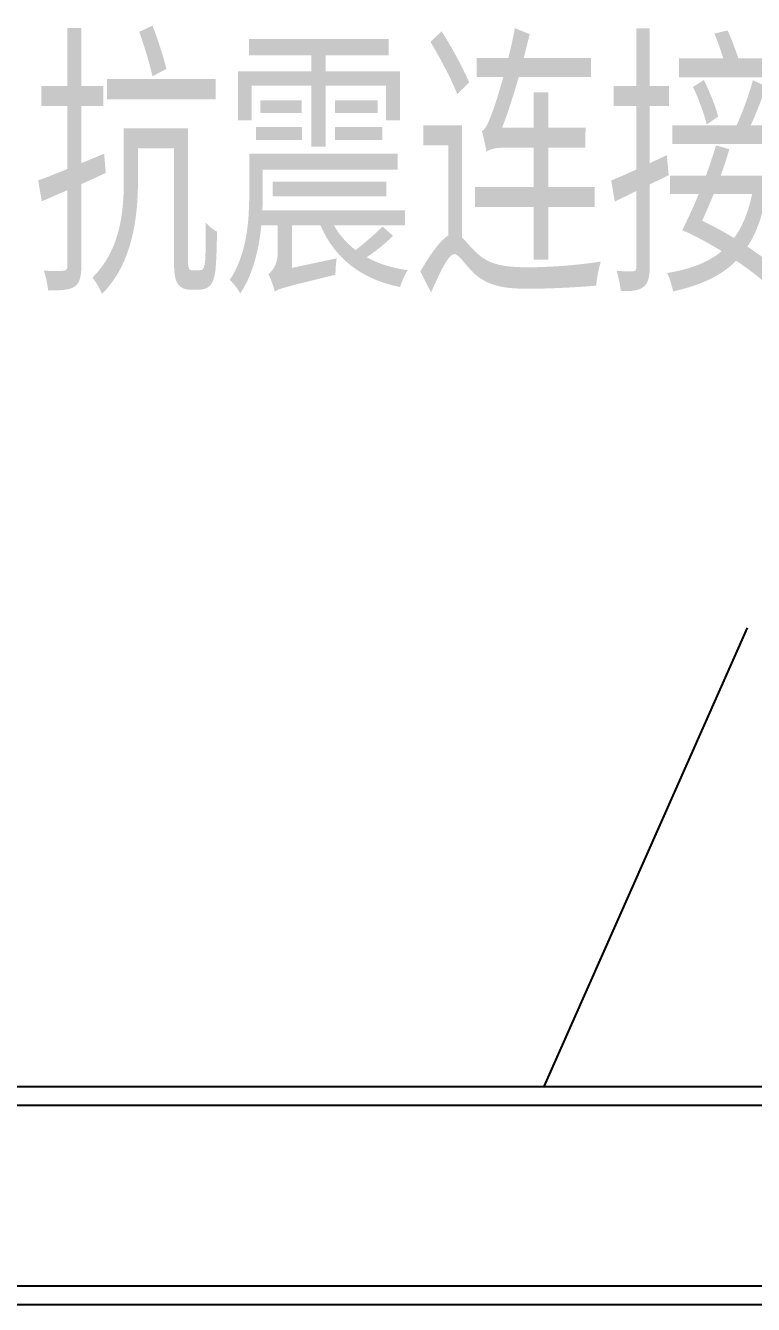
# Model space of a CAD drawing. Extents: x 27938 to 1507990, y 110129 to 923079.
# Drawn here: x 530875 to 532093, y 358394 to 360535 of the extents above; entities that cross this region are included whole.
import ezdxf

# ---------------------------------------------------------------- set-up
doc = ezdxf.new("R2010")
doc.units = 0
doc.header["$LTSCALE"] = 1000
doc.header["$MEASUREMENT"] = 0
doc.layers.add('W_DIM', color=4, linetype='Continuous')
doc.styles.get("Standard").update_dxf_attribs({"font": 'gbenor.shx', "bigfont": 'gbcbig.shx'})
doc.styles.add('wwp100', font='txt.shx', dxfattribs={"width": 0.7, "height": 400, "bigfont": 'hztxt.shx'})
doc.dimstyles.get("Standard").update_dxf_attribs({"dimtxt": 0.18, "dimasz": 0.18, "dimexe": 0.18, "dimexo": 0.0625, "dimgap": 0.09, "dimtad": 0, "dimtih": 1, "dimtoh": 1, "dimdec": 4, "dimzin": 0, "dimdsep": 46, "dimtxsty": 'Standard', "dimcen": 0.09, "dimadec": 0, "dimazin": 0, "dimtfac": 1, "dimtdec": 4, "dimtofl": 0, "dimtmove": 0, "dimatfit": 3, "dimfxl": 1, "dimtolj": 1, "dimtzin": 0, "dimarcsym": 0})

msp = doc.modelspace()

# ---------------------------------------------------------------- linework, layer by layer
at = {"linetype": 'Continuous'}
for p, q in [((530157.7, 358758.8), (533109.1, 358758.8)), ((530289.7, 358727.6), (532799.1, 358727.6)), ((530289.7, 358425.1), (532799.1, 358425.1)), ((530157.7, 358394), (533109.1, 358394))]:
    msp.add_line(p, q, dxfattribs=at)

# ---------------------------------------------------------------- texts
at = {"layer": 'W_DIM', "color": 7, "style": 'wwp100', "width": 0.8}
msp.add_text('抗震连接座B', height=400, dxfattribs=at).set_placement((530886.1, 360088.9))

# ---------------------------------------------------------------- leaders
at = {"layer": 'W_DIM', "color": 7}
msp.add_leader([(531743, 358758.8), (532083.5, 359526.7)], dimstyle='Standard', override={"dimgap": 20}, dxfattribs=at)

doc.saveas('drawing.dxf')
